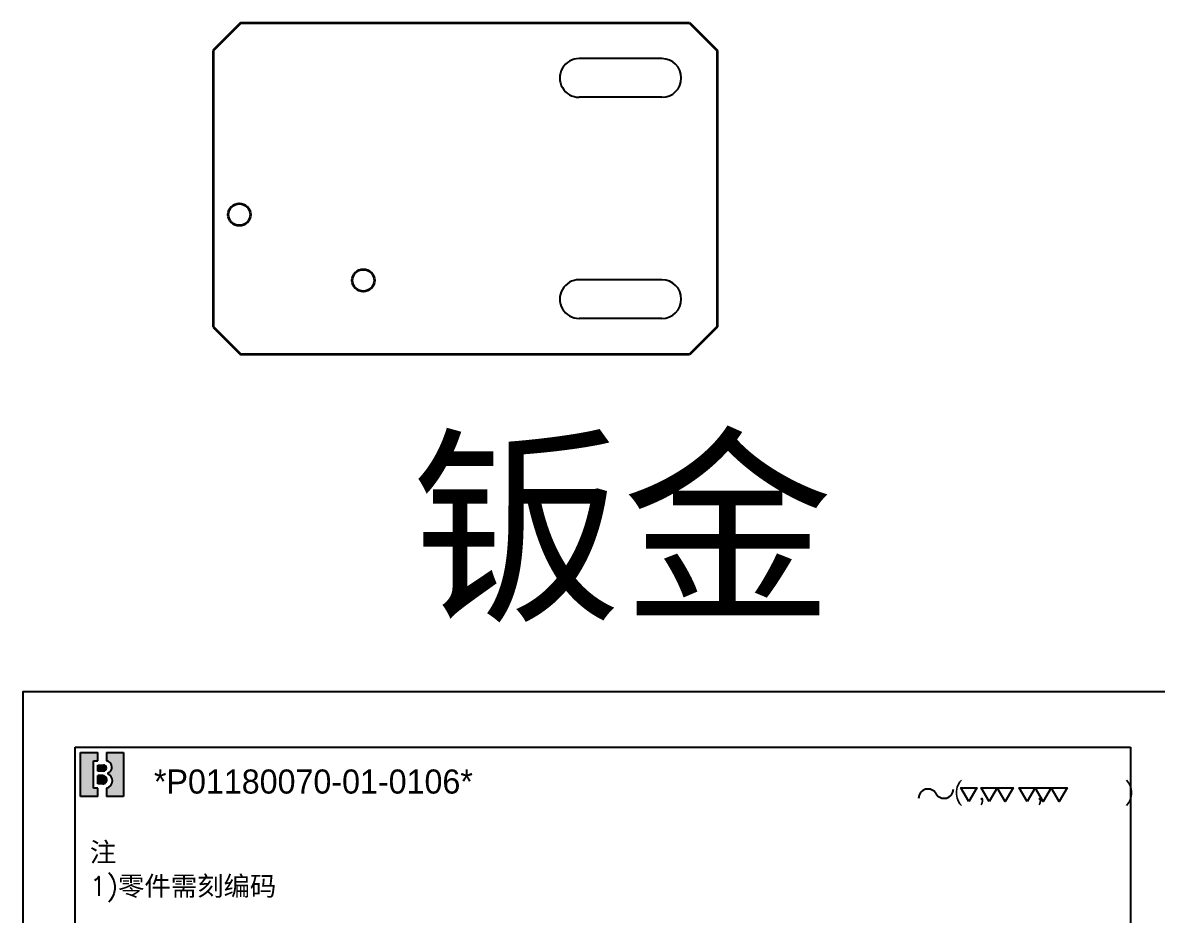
# Model space of a CAD drawing. Header units: inches. Extents: x 21 to 8642, y -3779 to 2137.
# Drawn here: x 121.5 to 326.8, y 275.5 to 437 of the extents above; entities that cross this region are included whole.
import ezdxf

# ---------------------------------------------------------------- set-up
doc = ezdxf.new("R2010")
doc.units = ezdxf.units.IN
doc.header["$MEASUREMENT"] = 0
doc.layers.add('title_frame', color=7, linetype='Continuous')
doc.layers.add('word_dim', color=253, linetype='Continuous')
doc.styles.get("Standard").update_dxf_attribs({"font": 'txt', "bigfont": 'gbcbig.shx'})

# ---------------------------------------------------------------- blocks, each defined once
blk = doc.blocks.new('shiage0')
at = {"layer": 'word_dim', "color": 3, "linetype": 'Continuous'}
for centre, radius, start, end in [((1.687489685469927, 1.849274192977646e-05), 1.687500000000015, 29.99999999999973, 180), ((4.610325423242443, 1.68751849274193), 1.6875, 209.9999999999997, 0)]:
    blk.add_arc(centre, radius, start, end, dxfattribs=at)
blk = doc.blocks.new('10')
at = {"layer": 'title_frame', "color": 3, "linetype": 'Continuous'}
for points in [[(9.625360041289241, 2.650317104677924), (8.180360041289191, 5.153130521614912), (11.07036004128918, 5.153130521615026)], [(13.30945624889046, 2.650317104677924), (11.86445624889041, 5.153130521614912), (17.64445624889038, 5.15313052161514), (16.19945624889044, 2.650317104678038), (14.75445624889039, 5.153130521615026)], [(20.17199269540924, 2.650317104677924), (18.72699269540919, 5.153130521614912), (27.39699269540915, 5.15313052161514), (25.95199269540922, 2.650317104678095), (24.50699269540917, 5.153130521615083), (23.06199269540923, 2.650317104678038), (21.61699269540918, 5.153130521615026)]]:
    blk.add_lwpolyline(points, close=True, dxfattribs=at)
blk.add_blockref('shiage0', (0.5207737940818333, 3.2441946934008), dxfattribs=at)
blk.add_text('( ,   ,     )', height=3, dxfattribs=at).set_placement((6.843075599901567, 2.972427221680277))
blk = doc.blocks.new('B機密ﾏｰｸ')
blk.add_hatch(color=1).paths.add_polyline_path([(0.3999999986702711, 0.8149999997779807), (0.3999999986702711, 0.9999999997779806), (-1.3297288e-09, 0.9999999997779806), (-1.3297288e-09, -2.220193e-10), (0.3999999986702711, -2.220193e-10), (0.3999999986702711, 0.1849999997779807), (0.2999999986702711, 0.1849999997779807), (0.2999999986702711, 0.8149999997779807)])
h = blk.add_hatch(color=1)
edge = h.paths.add_edge_path()
edge.add_line((0.5999999986702714, 0.9999999997779806), (0.5999999986702718, 0.8142220507965398))
edge.add_arc((0.5849999986702712, 0.6699999997779816), 0.1449999999999991, -5.115907697472721e-13, 84.06222754839428, ccw=False)
edge.add_arc((0.5849999986702707, 0.6699999997779802), 0.1449999999999993, -69.82872865353448, 1.1368683772161603e-13, ccw=False)
edge.add_line((0.6349999986702715, 0.5338934238898192), (0.6349999986702711, 0.5120827805020305))
edge.add_arc((0.5699999986702688, 0.3549999997779789), 0.1700000000000021, 3.979039320256561e-13, 67.5204943905955, ccw=False)
edge.add_arc((0.5699999986702724, 0.3549999997779802), 0.1699999999999993, -79.83575137827683, 0, ccw=False)
edge.add_line((0.5999999986702714, 0.1876679944711657), (0.5999999986702714, -2.220192918400699e-10))
edge.add_line((0.5999999986702714, -2.220193e-10), (0.9999999986702712, -2.220193e-10))
edge.add_line((0.9999999986702712, -2.220193e-10), (0.9999999986702712, 0.9999999997779806))
edge.add_line((0.9999999986702712, 0.9999999997779806), (0.5999999986702714, 0.9999999997779806))
h = blk.add_hatch(color=1)
edge = h.paths.add_edge_path()
edge.add_arc((0.5299999986702706, 0.6449999997779808), 0.07, 359.9999999999989, 450)
edge.add_line((0.5299999986702706, 0.7149999997779806), (0.3999999986702711, 0.7149999997779806))
edge.add_line((0.3999999986702711, 0.7149999997779806), (0.3999999986702711, 0.5749999997779809))
edge.add_line((0.3999999986702711, 0.5749999997779809), (0.5299999986702701, 0.5749999997779809))
edge.add_arc((0.5299999986702701, 0.6449999997779808), 0.07, 270, 359.9999999999999)
h = blk.add_hatch(color=1)
edge = h.paths.add_edge_path()
edge.add_arc((0.5149999986702705, 0.3799999997779802), 0.095, 1.018e-13, 90)
edge.add_line((0.5149999986702705, 0.4749999997779804), (0.3999999986702711, 0.4749999997779808))
edge.add_line((0.3999999986702711, 0.4749999997779808), (0.3999999986702711, 0.2849999997779809))
edge.add_line((0.3999999986702711, 0.2849999997779809), (0.5149999986702718, 0.2849999997779809))
edge.add_arc((0.5149999986702718, 0.379999999777981), 0.095, 270, 360.0000000000003)
at = {"color": 1}
for p, q in [((-1.3297288e-09, -2.220193e-10), (-1.3297288e-09, 0.9999999997779806)), ((-1.3297288e-09, 0.9999999997779806), (0.3999999986702711, 0.9999999997779806)), ((0.2999999986702711, 0.8149999997779807), (0.3999999986702711, 0.8149999997779807)), ((0.2999999986702711, 0.1849999997779807), (0.2999999986702711, 0.8149999997779807)), ((0.3999999986702711, 0.8149999997779807), (0.3999999986702711, 0.9999999997779806)), ((0.5999999986702714, 0.9999999997779806), (0.5999999986702718, 0.8142220507965398)), ((0.5999999986702714, 0.9999999997779806), (0.9999999986702712, 0.9999999997779806)), ((0.9999999986702712, 0.9999999997779806), (0.9999999986702712, -2.220193e-10)), ((0.3999999986702711, 0.7149999997779806), (0.5299999986702706, 0.7149999997779806)), ((0.3999999986702711, 0.5749999997779809), (0.3999999986702711, 0.7149999997779806)), ((0.5299999986702701, 0.5749999997779809), (0.3999999986702711, 0.5749999997779809)), ((0.5699999986702711, 0.5249999997779802), (0.5699999986702716, 0.5249999997779807)), ((0.5999999986702705, 0.6449999997779794), (0.59999999867027, 0.6449999997779803)), ((0.6349999986702715, 0.5338934238898192), (0.6349999986702711, 0.5120827805020305)), ((0.7299999986702704, 0.6699999997779807), (0.7299999986702704, 0.6699999997779802)), ((0.5149999986702705, 0.4749999997779804), (0.3999999986702711, 0.4749999997779808)), ((0.3999999986702711, 0.2849999997779809), (0.3999999986702711, 0.4749999997779808)), ((0.5149999986702718, 0.2849999997779809), (0.3999999986702711, 0.2849999997779809)), ((0.6099999986702707, 0.3799999997779806), (0.609999998670272, 0.3799999997779815)), ((0.739999998670271, 0.3549999997779802), (0.739999998670271, 0.3549999997779802)), ((0.3999999986702711, 0.1849999997779807), (0.2999999986702711, 0.1849999997779807)), ((0.3999999986702711, -2.220193e-10), (0.3999999986702711, 0.1849999997779807)), ((0.5999999986702714, 0.1876679944711657), (0.5999999986702714, -2.220193e-10)), ((0.3999999986702711, -2.220193e-10), (-1.3297288e-09, -2.220193e-10)), ((0.9999999986702712, -2.220193e-10), (0.5999999986702714, -2.220193e-10))]:
    blk.add_line(p, q, dxfattribs=at)
for centre, radius, start, end in [((0.5849999986702712, 0.6699999997779816), 0.1449999999999991, 359.9999999999995, 84.06222754839432), ((0.5299999986702706, 0.6449999997779808), 0.07, 359.9999999999989, 90), ((0.5299999986702701, 0.6449999997779808), 0.07, 270, 359.9999999999999), ((0.5849999986702707, 0.6699999997779802), 0.1449999999999993, 290.1712713464655, 1.781e-13), ((0.5149999986702705, 0.3799999997779802), 0.095, 1.018e-13, 90), ((0.5149999986702718, 0.379999999777981), 0.095, 270, 2.799e-13), ((0.5699999986702724, 0.3549999997779802), 0.1699999999999993, 280.1642486217232, 0), ((0.5699999986702688, 0.3549999997779789), 0.1700000000000021, 4.58e-13, 67.52049439059552)]:
    blk.add_arc(centre, radius, start, end, dxfattribs=at)
blk.add_attdef('B機密ﾏｰｸ', (-0.0857467348302255, 1.074949466596297), '', height=0.2)

msp = doc.modelspace()

# ---------------------------------------------------------------- linework, layer by layer
at = {"color": 7, "lineweight": 35, "ltscale": 0.1767766952966369}
for p, q in [((160.971988243579, 436.9607218999584), (155.971988243579, 431.9607218999584)), ((155.971988243579, 381.9607218999584), (160.971988243579, 376.9607218999584))]:
    msp.add_line(p, q, dxfattribs=at)
at = {"color": 7, "lineweight": 35}
for p, q in [((160.971988243579, 436.9607218999584), (242.171988243579, 436.9607218999584)), ((242.171988243579, 436.9607218999584), (247.171988243579, 431.9607218999584)), ((155.971988243579, 431.9607218999584), (155.971988243579, 381.9607218999584)), ((247.171988243579, 431.9607218999584), (247.1719882435791, 381.9607218999585)), ((247.1719882435791, 381.9607218999585), (242.1719882435791, 376.9607218999585)), ((242.1719882435791, 376.9607218999585), (160.971988243579, 376.9607218999584))]:
    msp.add_line(p, q, dxfattribs=at)
for p, q in [((237.171988243579, 430.4607218999583), (222.171988243579, 430.4607218999584)), ((237.171988243579, 423.4607218999583), (222.171988243579, 423.4607218999583)), ((237.171988243579, 390.4607218999584), (222.171988243579, 390.4607218999585)), ((237.171988243579, 383.4607218999584), (222.171988243579, 383.4607218999584))]:
    msp.add_line(p, q)
for centre in [(160.682925743579, 402.2468547124584), (183.120425743579, 390.3337687749584)]:
    msp.add_circle(centre, 2, dxfattribs=at)
for centre, start, end in [((222.171988243579, 426.9607218999582), 89.99999999999955, 270.0000000000005), ((237.171988243579, 426.9607218999582), 270.0000000000005, 89.99999999999955), ((222.171988243579, 386.9607218999583), 89.99999999999955, 270.0000000000005), ((237.171988243579, 386.9607218999583), 270.0000000000005, 89.99999999999955)]:
    msp.add_arc(centre, 3.5, start, end)
at = {"layer": 'title_frame'}
for p, q in [((130.9811402842503, 305.9140031749078), (321.9811402842503, 305.9140031749078)), ((130.9811402842503, 30.1640031749078), (130.9811402842503, 305.9140031749078)), ((135.9811402842503, 305.9140031749078), (321.9811402842503, 305.9140031749078)), ((321.9811402842503, 305.9140031749078), (321.9811402842503, 30.1640031749078))]:
    msp.add_line(p, q, dxfattribs=at)
at = {"layer": 'title_frame', "color": 4}
msp.add_lwpolyline([(121.4811402842503, 18.9140031749078), (331.4811402842503, 18.9140031749078), (331.4811402842503, 315.9140031749078), (121.4811402842503, 315.9140031749078)], close=True, dxfattribs=at)

# ---------------------------------------------------------------- block references
at = {"xscale": 7.778749999997672, "yscale": 7.9375, "zscale": 7.9375}
msp.add_blockref('B機密ﾏｰｸ', (131.9611475784956, 296.9765031766722), dxfattribs=at)
at = {"layer": 'word_dim', "linetype": 'Continuous', "lineweight": 13, "ltscale": 2}
msp.add_blockref('10', (283.0989170119616, 293.3905938085221), dxfattribs=at)

# ---------------------------------------------------------------- texts
at = {"linetype": 'Continuous', "ltscale": 2, "insert": (191.7847847616219, 359.6762743535031), "char_height": 28, "width": 97.82244757481385, "attachment_point": 1}
msp.add_mtext('{\\fMicrosoft YaHei|b0|i0|c134|p34;\\C3;钣金}', dxfattribs=at)
at = {"ltscale": 2, "char_height": 3.5, "attachment_point": 1}
for s, insert, width in [('{\\fSimSun|b0|i0|c134|p2;\\C3;注}', (133.6335244888075, 288.6533001320998), 10.36469167833275), ('{\\Fromans,bigfont|c134;\\C3;1)\\fSimSun|b0|i0|c134|p2;零件需刻编码}', (133.6335244888075, 282.5224484258463), 96.90613264959393)]:
    msp.add_mtext(s, dxfattribs=dict(at, insert=insert, width=width))
at = {"layer": 'word_dim', "color": 3, "linetype": 'Continuous', "insert": (145.2332654480167, 301.8547770723956), "char_height": 4.361000000000001, "width": 100, "attachment_point": 1}
msp.add_mtext('{\\f3 of 9 Barcode|b0|i0|c0|p82;*P01180070-\\f3 of 9 Barcode|b0|i0|c134|p82;01\\f3 of 9 Barcode|b0|i0|c0|p82;-0\\f3 of 9 Barcode|b0|i0|c134|p82;106\\f3 of 9 Barcode|b0|i0|c0|p82;*}', dxfattribs=at)

doc.saveas('drawing.dxf')
